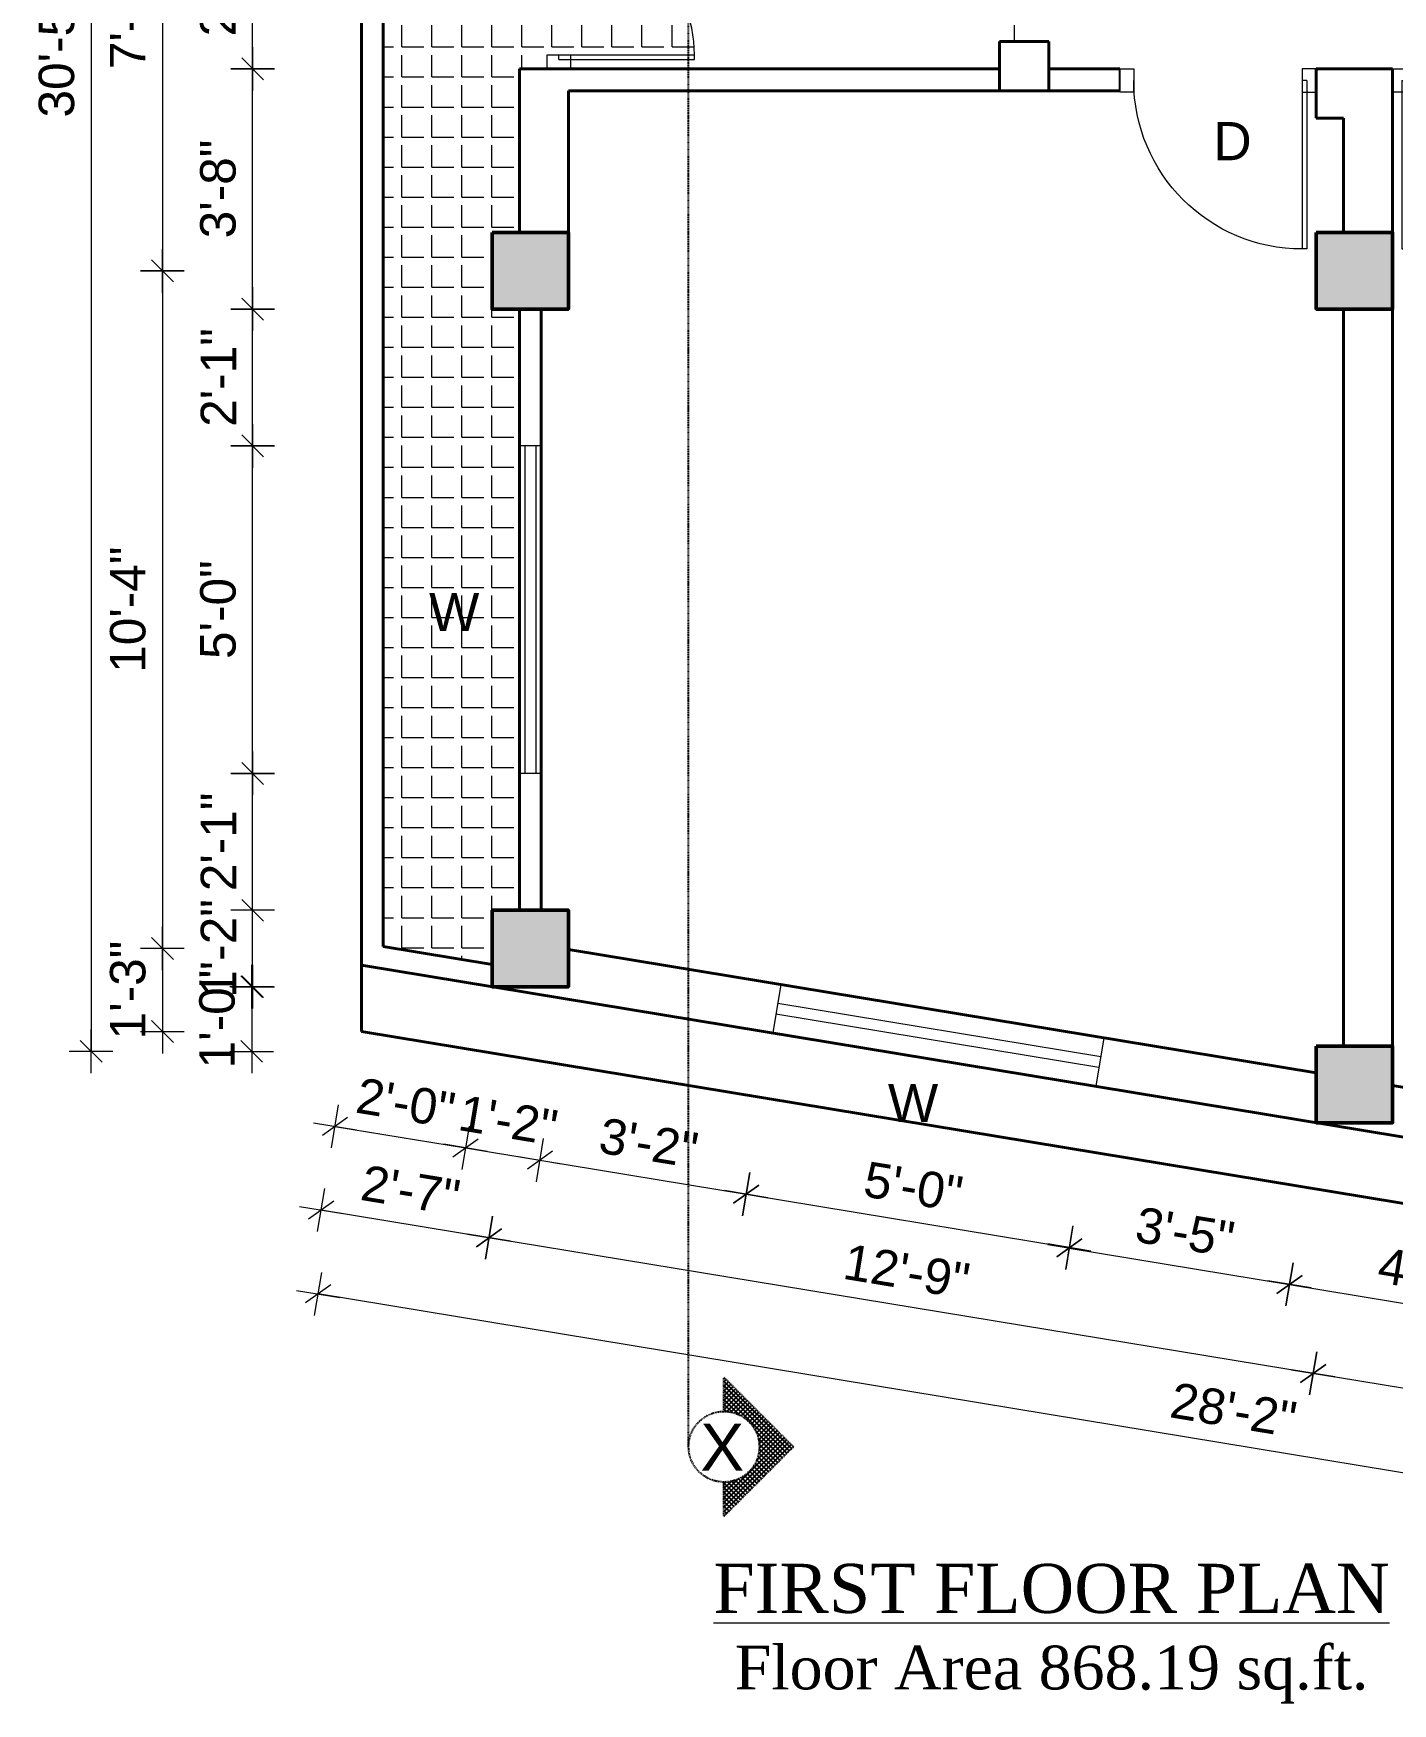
# Model space of a CAD drawing. Header units: inches. Extents: x -14619 to 1971361, y -855114 to -978.
# Drawn here: x 22194.3 to 22443.3, y -5063.3 to -4757.3 of the extents above; entities that cross this region are included whole.
import ezdxf

# ---------------------------------------------------------------- set-up
doc = ezdxf.new("R2010")
doc.units = ezdxf.units.IN
doc.header["$LTSCALE"] = 0.5
doc.header["$MEASUREMENT"] = 0
doc.header["$PDMODE"] = 66
doc.linetypes.add('CENTERX2', pattern=[4, 2.5, -0.5, 0.5, -0.5])
doc.layers.add('A-Sect-Iden', color=111, linetype='CENTERX2')
for name, color, linetype, lineweight in [('COLUMN', 8, 'Continuous', 50), ('DIM', 180, 'Continuous', 5), ('ELEVATION', 85, 'Continuous', 9), ('HACTH', 8, 'Continuous', 5), ('TEXT', 220, 'Continuous', 9), ('Toilet', 7, 'Continuous', 25), ('wall', 20, 'Continuous', 40), ('Win frame', 132, 'Continuous', 15), ('window', 6, 'Continuous', 13)]:
    doc.layers.add(name, color=color, linetype=linetype, lineweight=lineweight)
doc.styles.add('arial', font='arial.ttf')
doc.styles.add('HEADING', font='swissel.ttf')
doc.dimstyles.new('1 96', dxfattribs={"dimtxt": 6.5, "dimasz": 4, "dimexe": 0, "dimexo": 0, "dimgap": 3, "dimtad": 1, "dimdec": 0, "dimzin": 11, "dimdsep": 46, "dimlunit": 3, "dimtxsty": 'arial', "dimblk": 'oblique', "dimcen": 4, "dimse1": 1, "dimse2": 1, "dimclrd": 256, "dimclre": 256, "dimclrt": 256, "dimadec": 0, "dimazin": 0, "dimtfac": 1, "dimtdec": 0, "dimtix": 1, "dimtmove": 0, "dimatfit": 3, "dimldrblk": 'Arrow2', "dimfxl": 1, "dimtolj": 1, "dimtzin": 0, "dimlwd": -1, "dimlwe": 9, "dimarcsym": 0})

# ---------------------------------------------------------------- blocks, each defined once
blk = doc.blocks.new('door')
at = {"layer": 'window', "ltscale": 0.002}
for p, q in [((-100562.66, -53980.34), (-100562.65, -53949.5)), ((-100561.8, -53949.5), (-100562.65, -53949.5)), ((-100561.81, -53980.35), (-100561.8, -53949.5)), ((-100561.81, -53980.35), (-100562.66, -53980.35))]:
    blk.add_line(p, q, dxfattribs=at)
for points in [[(-100596.09, -53982.49), (-100593.52, -53982.49), (-100593.52, -53978.2), (-100596.09, -53978.2)], [(-100560.09, -53982.49), (-100562.66, -53982.49), (-100562.66, -53978.2), (-100560.09, -53978.2)]]:
    blk.add_lwpolyline(points, close=True, dxfattribs=at)
blk.add_arc((-100562.66, -53980.36), 30.86, 89.9793, 179.9793, dxfattribs=at)
blk = doc.blocks.new('oblique')
at = {"lineweight": 9}
for p, q in [((0, 1), (0, -1)), ((1, 0), (-1, 0)), ((-0.5, -0.5), (0.5, 0.5))]:
    blk.add_line(p, q, dxfattribs=at)
blk = doc.blocks.new('*D1132')
at = {"layer": 'Defpoints', "color": 0, "transparency": 16777216}
for p in [(22254.42, -4927.98), (22278.35, -4931.93), (22273.48, -4961.45)]:
    blk.add_point(p, dxfattribs=at)
at = {"layer": 'DIM', "transparency": 16777216}
blk.add_line((22249.55, -4957.51), (22273.48, -4961.45), dxfattribs=at)
at = {"layer": 'DIM', "transparency": 16777216, "xscale": 4, "yscale": 4, "zscale": 4}
for p, rotation in [((22249.55, -4957.51), 170.6334039608231), ((22273.48, -4961.45), 350.6334039608232)]:
    blk.add_blockref('oblique', p, dxfattribs=dict(at, rotation=rotation))
at = {"layer": 'DIM', "transparency": 16777216, "insert": (22262.54, -4953.25), "char_height": 6.5, "attachment_point": 5, "rotation": 350.6334, "style": 'arial'}
blk.add_mtext('\\A1;2\'-0"', dxfattribs=at)
blk = doc.blocks.new('_Oblique')
at = {"color": 0, "linetype": 'ByBlock', "lineweight": -2}
blk.add_line((-0.5, -0.5), (0.5, 0.5), dxfattribs=at)
blk = doc.blocks.new('Arrow2')
for p, q in [((-4.103, 0.747), (-3.084, 0)), ((0, 0), (-4.103, 0.747)), ((-3.084, 0), (-4.103, -0.747)), ((-4.103, -0.747), (0, 0))]:
    blk.add_line(p, q)
blk.add_solid([(-4.103, 0.747), (0, 0), (-3.084, 0), (-4.103, -0.747)])
blk = doc.blocks.new('*D1133')
at = {"layer": 'Defpoints', "color": 0, "transparency": 16777216}
for p in [(22329.78, -4940.41), (22388.98, -4950.18), (22384.11, -4979.7)]:
    blk.add_point(p, dxfattribs=at)
at = {"layer": 'DIM', "transparency": 16777216}
blk.add_line((22324.91, -4969.94), (22384.11, -4979.7), dxfattribs=at)
at = {"layer": 'DIM', "transparency": 16777216, "xscale": 4, "yscale": 4, "zscale": 4}
for p, rotation in [((22324.91, -4969.94), 170.6334039608077), ((22384.11, -4979.7), 350.6334039608077)]:
    blk.add_blockref('oblique', p, dxfattribs=dict(at, rotation=rotation))
at = {"layer": 'DIM', "transparency": 16777216, "insert": (22355.54, -4968.59), "char_height": 6.5, "attachment_point": 5, "rotation": 350.6334, "style": 'arial'}
blk.add_mtext('\\A1;5\'-0"', dxfattribs=at)
blk = doc.blocks.new('*D1135')
at = {"layer": 'Defpoints', "color": 0, "transparency": 16777216}
for p in [(22436.35, -4956.84), (22581.6, -4980.74), (22428.79, -5002.76)]:
    blk.add_point(p, dxfattribs=at)
at = {"layer": 'DIM', "transparency": 16777216}
blk.add_line((22574.04, -5026.67), (22428.79, -5002.76), dxfattribs=at)
at = {"layer": 'DIM', "transparency": 16777216, "xscale": 4, "yscale": 4, "zscale": 4}
for p, rotation in [((22428.79, -5002.76), 170.6544011370747), ((22574.04, -5026.67), 350.6544011370747)]:
    blk.add_blockref('oblique', p, dxfattribs=dict(at, rotation=rotation))
at = {"layer": 'DIM', "transparency": 16777216, "insert": (22502.44, -5008.48), "char_height": 6.5, "attachment_point": 5, "rotation": 350.6544, "style": 'arial'}
blk.add_mtext('\\A1;12\'-3"', dxfattribs=at)
blk = doc.blocks.new('*D1136')
at = {"layer": 'Defpoints', "color": 0, "transparency": 16777216}
for p in [(22285.35, -4931.93), (22436.35, -4956.84), (22277.78, -4977.91)]:
    blk.add_point(p, dxfattribs=at)
at = {"layer": 'DIM', "transparency": 16777216}
blk.add_line((22428.79, -5002.76), (22277.78, -4977.91), dxfattribs=at)
at = {"layer": 'DIM', "transparency": 16777216, "xscale": 4, "yscale": 4, "zscale": 4}
for p, rotation in [((22277.78, -4977.91), 170.6544011371243), ((22428.79, -5002.76), 350.6544011371244)]:
    blk.add_blockref('oblique', p, dxfattribs=dict(at, rotation=rotation))
at = {"layer": 'DIM', "transparency": 16777216, "insert": (22354.31, -4984.1), "char_height": 6.5, "attachment_point": 5, "rotation": 350.6544, "style": 'arial'}
blk.add_mtext('\\A1;12\'-9"', dxfattribs=at)
blk = doc.blocks.new('*D1137')
at = {"layer": 'Defpoints', "color": 0, "transparency": 16777216}
for p in [(22254.42, -4927.98), (22285.35, -4931.93), (22247.03, -4972.85)]:
    blk.add_point(p, dxfattribs=at)
at = {"layer": 'DIM', "transparency": 16777216}
blk.add_line((22277.78, -4977.91), (22247.03, -4972.85), dxfattribs=at)
at = {"layer": 'DIM', "transparency": 16777216, "xscale": 4, "yscale": 4, "zscale": 4}
for p, rotation in [((22247.03, -4972.85), 170.6544011371243), ((22277.78, -4977.91), 350.6544011371244)]:
    blk.add_blockref('oblique', p, dxfattribs=dict(at, rotation=rotation))
at = {"layer": 'DIM', "transparency": 16777216, "insert": (22263.43, -4969.2), "char_height": 6.5, "attachment_point": 5, "rotation": 350.6544, "style": 'arial'}
blk.add_mtext('\\A1;2\'-7"', dxfattribs=at)
blk = doc.blocks.new('*D1138')
at = {"layer": 'Defpoints', "color": 0, "transparency": 16777216}
for p in [(22254.42, -4940.14), (22246.49, -4988.22), (22587.79, -4995.13)]:
    blk.add_point(p, dxfattribs=at)
at = {"layer": 'DIM', "transparency": 16777216}
blk.add_line((22579.85, -5043.21), (22246.49, -4988.22), dxfattribs=at)
at = {"layer": 'DIM', "transparency": 16777216, "xscale": 4, "yscale": 4, "zscale": 4}
for p, rotation in [((22246.49, -4988.22), 170.6334039608232), ((22579.85, -5043.21), 350.6334039608232)]:
    blk.add_blockref('oblique', p, dxfattribs=dict(at, rotation=rotation))
at = {"layer": 'DIM', "transparency": 16777216, "insert": (22414.2, -5009.48), "char_height": 6.5, "attachment_point": 5, "rotation": 350.6334, "style": 'arial'}
blk.add_mtext('\\A1;28\'-2"', dxfattribs=at)
blk = doc.blocks.new('*D1085')
at = {"layer": 'Defpoints', "color": 0, "transparency": 16777216}
for p in [(22234.47, -4917.93), (22278.35, -4917.93), (22278.35, -4931.93)]:
    blk.add_point(p, dxfattribs=at)
at = {"layer": 'DIM', "transparency": 16777216}
for p, q in [((22234.47, -4917.93), (22234.47, -4913.93)), ((22234.47, -4931.93), (22234.47, -4917.93)), ((22234.47, -4931.93), (22234.47, -4935.93))]:
    blk.add_line(p, q, dxfattribs=at)
at = {"layer": 'DIM', "transparency": 16777216, "xscale": 4, "yscale": 4, "zscale": 4}
for p, rotation in [((22234.47, -4917.93), 270), ((22234.47, -4931.93), 90)]:
    blk.add_blockref('oblique', p, dxfattribs=dict(at, rotation=rotation))
at = {"layer": 'DIM', "transparency": 16777216, "insert": (22228.21, -4924.93), "char_height": 6.5, "attachment_point": 5, "rotation": 90, "style": 'arial'}
blk.add_mtext('\\A1;1\'-2"', dxfattribs=at)
blk = doc.blocks.new('*D1086')
at = {"layer": 'Defpoints', "color": 0, "transparency": 16777216}
for p in [(22234.47, -4892.86), (22283.35, -4892.86), (22278.35, -4917.93)]:
    blk.add_point(p, dxfattribs=at)
at = {"layer": 'DIM', "transparency": 16777216}
blk.add_line((22234.47, -4917.93), (22234.47, -4892.86), dxfattribs=at)
at = {"layer": 'DIM', "transparency": 16777216, "xscale": 4, "yscale": 4, "zscale": 4}
for p, rotation in [((22234.47, -4892.86), 90), ((22234.47, -4917.93), 270)]:
    blk.add_blockref('oblique', p, dxfattribs=dict(at, rotation=rotation))
at = {"layer": 'DIM', "transparency": 16777216, "insert": (22228.21, -4905.4), "char_height": 6.5, "attachment_point": 5, "rotation": 90, "style": 'arial'}
blk.add_mtext('\\A1;2\'-1"', dxfattribs=at)
blk = doc.blocks.new('*D1087')
at = {"layer": 'Defpoints', "color": 0, "transparency": 16777216}
for p in [(22234.47, -4832.86), (22284.42, -4832.86), (22283.35, -4892.86)]:
    blk.add_point(p, dxfattribs=at)
at = {"layer": 'DIM', "transparency": 16777216}
blk.add_line((22234.47, -4892.86), (22234.47, -4832.86), dxfattribs=at)
at = {"layer": 'DIM', "transparency": 16777216, "xscale": 4, "yscale": 4, "zscale": 4}
for p, rotation in [((22234.47, -4832.86), 90), ((22234.47, -4892.86), 270)]:
    blk.add_blockref('oblique', p, dxfattribs=dict(at, rotation=rotation))
at = {"layer": 'DIM', "transparency": 16777216, "insert": (22228.15, -4862.86), "char_height": 6.5, "attachment_point": 5, "rotation": 90, "style": 'arial'}
blk.add_mtext('\\A1;5\'-0"', dxfattribs=at)
blk = doc.blocks.new('*D1088')
at = {"layer": 'Defpoints', "color": 0, "transparency": 16777216}
for p in [(22234.47, -4807.8), (22283.35, -4807.8), (22284.42, -4832.86)]:
    blk.add_point(p, dxfattribs=at)
at = {"layer": 'DIM', "transparency": 16777216}
blk.add_line((22234.47, -4832.86), (22234.47, -4807.8), dxfattribs=at)
at = {"layer": 'DIM', "transparency": 16777216, "xscale": 4, "yscale": 4, "zscale": 4}
for p, rotation in [((22234.47, -4807.8), 90), ((22234.47, -4832.86), 270)]:
    blk.add_blockref('oblique', p, dxfattribs=dict(at, rotation=rotation))
at = {"layer": 'DIM', "transparency": 16777216, "insert": (22228.21, -4820.33), "char_height": 6.5, "attachment_point": 5, "rotation": 90, "style": 'arial'}
blk.add_mtext('\\A1;2\'-1"', dxfattribs=at)
blk = doc.blocks.new('*D1089')
at = {"layer": 'Defpoints', "color": 0, "transparency": 16777216}
for p in [(22234.47, -4763.8), (22283.35, -4763.8), (22283.35, -4807.8)]:
    blk.add_point(p, dxfattribs=at)
at = {"layer": 'DIM', "transparency": 16777216}
blk.add_line((22234.47, -4807.8), (22234.47, -4763.8), dxfattribs=at)
at = {"layer": 'DIM', "transparency": 16777216, "xscale": 4, "yscale": 4, "zscale": 4}
for p, rotation in [((22234.47, -4763.8), 90), ((22234.47, -4807.8), 270)]:
    blk.add_blockref('oblique', p, dxfattribs=dict(at, rotation=rotation))
at = {"layer": 'DIM', "transparency": 16777216, "insert": (22228.15, -4785.8), "char_height": 6.5, "attachment_point": 5, "rotation": 90, "style": 'arial'}
blk.add_mtext('\\A1;3\'-8"', dxfattribs=at)
blk = doc.blocks.new('*D1090')
at = {"layer": 'Defpoints', "color": 0, "transparency": 16777216}
for p in [(22234.47, -4733.8), (22288.42, -4733.8), (22283.35, -4763.8)]:
    blk.add_point(p, dxfattribs=at)
at = {"layer": 'DIM', "transparency": 16777216}
blk.add_line((22234.47, -4763.8), (22234.47, -4733.8), dxfattribs=at)
at = {"layer": 'DIM', "transparency": 16777216, "xscale": 4, "yscale": 4, "zscale": 4}
for p, rotation in [((22234.47, -4733.8), 90), ((22234.47, -4763.8), 270)]:
    blk.add_blockref('oblique', p, dxfattribs=dict(at, rotation=rotation))
at = {"layer": 'DIM', "transparency": 16777216, "insert": (22228.15, -4748.8), "char_height": 6.5, "attachment_point": 5, "rotation": 90, "style": 'arial'}
blk.add_mtext('\\A1;2\'-6"', dxfattribs=at)
blk = doc.blocks.new('*D1098')
at = {"layer": 'Defpoints', "color": 0, "transparency": 16777216}
for p in [(22278.42, -4708.8), (22217.95, -4800.8), (22278.35, -4800.8)]:
    blk.add_point(p, dxfattribs=at)
at = {"layer": 'DIM', "transparency": 16777216}
blk.add_line((22217.95, -4708.8), (22217.95, -4800.8), dxfattribs=at)
at = {"layer": 'DIM', "transparency": 16777216, "xscale": 4, "yscale": 4, "zscale": 4}
for p, rotation in [((22217.95, -4708.8), 90), ((22217.95, -4800.8), 270)]:
    blk.add_blockref('oblique', p, dxfattribs=dict(at, rotation=rotation))
at = {"layer": 'DIM', "transparency": 16777216, "insert": (22211.63, -4754.8), "char_height": 6.5, "attachment_point": 5, "rotation": 90, "style": 'arial'}
blk.add_mtext('\\A1;7\'-8"', dxfattribs=at)
blk = doc.blocks.new('*D1099')
at = {"layer": 'Defpoints', "color": 0, "transparency": 16777216}
for p in [(22278.35, -4800.8), (22217.95, -4924.93), (22278.35, -4924.93)]:
    blk.add_point(p, dxfattribs=at)
at = {"layer": 'DIM', "transparency": 16777216}
blk.add_line((22217.95, -4800.8), (22217.95, -4924.93), dxfattribs=at)
at = {"layer": 'DIM', "transparency": 16777216, "xscale": 4, "yscale": 4, "zscale": 4}
for p, rotation in [((22217.95, -4800.8), 90), ((22217.95, -4924.93), 270)]:
    blk.add_blockref('oblique', p, dxfattribs=dict(at, rotation=rotation))
at = {"layer": 'DIM', "transparency": 16777216, "insert": (22211.63, -4862.86), "char_height": 6.5, "attachment_point": 5, "rotation": 90, "style": 'arial'}
blk.add_mtext('\\A1;10\'-4"', dxfattribs=at)
blk = doc.blocks.new('*D1100')
at = {"layer": 'Defpoints', "color": 0, "transparency": 16777216}
for p in [(22278.35, -4924.93), (22217.95, -4940.14), (22254.42, -4940.14)]:
    blk.add_point(p, dxfattribs=at)
at = {"layer": 'DIM', "transparency": 16777216}
for p, q in [((22217.95, -4924.93), (22217.95, -4920.93)), ((22217.95, -4924.93), (22217.95, -4940.14)), ((22217.95, -4940.14), (22217.95, -4944.14))]:
    blk.add_line(p, q, dxfattribs=at)
at = {"layer": 'DIM', "transparency": 16777216, "xscale": 4, "yscale": 4, "zscale": 4}
for p, rotation in [((22217.95, -4924.93), 270), ((22217.95, -4940.14), 90)]:
    blk.add_blockref('oblique', p, dxfattribs=dict(at, rotation=rotation))
at = {"layer": 'DIM', "transparency": 16777216, "insert": (22211.63, -4932.54), "char_height": 6.5, "attachment_point": 5, "rotation": 90, "style": 'arial'}
blk.add_mtext('\\A1;1\'-3"', dxfattribs=at)
blk = doc.blocks.new('*D1101')
at = {"layer": 'Defpoints', "color": 0, "transparency": 16777216}
for p in [(22278.42, -4578.51), (22204.89, -4943.77), (22276.4, -4943.77)]:
    blk.add_point(p, dxfattribs=at)
at = {"layer": 'DIM', "transparency": 16777216}
blk.add_line((22204.89, -4578.51), (22204.89, -4943.77), dxfattribs=at)
at = {"layer": 'DIM', "transparency": 16777216, "xscale": 4, "yscale": 4, "zscale": 4}
for p, rotation in [((22204.89, -4578.51), 90), ((22204.89, -4943.77), 270)]:
    blk.add_blockref('oblique', p, dxfattribs=dict(at, rotation=rotation))
at = {"layer": 'DIM', "transparency": 16777216, "insert": (22198.57, -4761.14), "char_height": 6.5, "attachment_point": 5, "rotation": 90, "style": 'arial'}
blk.add_mtext('\\A1;30\'-5"', dxfattribs=at)
blk = doc.blocks.new('*D1102')
at = {"layer": 'Defpoints', "color": 0, "transparency": 16777216}
for p in [(22278.35, -4931.93), (22234.3, -4943.77), (22276.4, -4943.77)]:
    blk.add_point(p, dxfattribs=at)
at = {"layer": 'DIM', "transparency": 16777216}
for p, q in [((22234.3, -4931.93), (22234.3, -4927.93)), ((22234.3, -4931.93), (22234.3, -4943.77)), ((22234.3, -4943.77), (22234.3, -4947.77))]:
    blk.add_line(p, q, dxfattribs=at)
at = {"layer": 'DIM', "transparency": 16777216, "xscale": 4, "yscale": 4, "zscale": 4}
for p, rotation in [((22234.3, -4931.93), 270), ((22234.3, -4943.77), 90)]:
    blk.add_blockref('oblique', p, dxfattribs=dict(at, rotation=rotation))
at = {"layer": 'DIM', "transparency": 16777216, "insert": (22227.98, -4937.85), "char_height": 6.5, "attachment_point": 5, "rotation": 90, "style": 'arial'}
blk.add_mtext('\\A1;1\'-0"', dxfattribs=at)
blk = doc.blocks.new('*D1158')
at = {"layer": 'Defpoints', "color": 0, "transparency": 16777216}
for p in [(22278.35, -4931.93), (22291.98, -4934.18), (22287.11, -4963.7)]:
    blk.add_point(p, dxfattribs=at)
at = {"layer": 'DIM', "transparency": 16777216}
for p, q in [((22273.48, -4961.45), (22269.53, -4960.8)), ((22273.48, -4961.45), (22287.11, -4963.7)), ((22287.11, -4963.7), (22291.05, -4964.35))]:
    blk.add_line(p, q, dxfattribs=at)
at = {"layer": 'DIM', "transparency": 16777216, "xscale": 4, "yscale": 4, "zscale": 4}
for p, rotation in [((22273.48, -4961.45), 350.6334039608077), ((22287.11, -4963.7), 170.6334039608077)]:
    blk.add_blockref('oblique', p, dxfattribs=dict(at, rotation=rotation))
at = {"layer": 'DIM', "transparency": 16777216, "insert": (22281.31, -4956.4), "char_height": 6.5, "attachment_point": 5, "rotation": 350.6334, "style": 'arial'}
blk.add_mtext('\\A1;1\'-2"', dxfattribs=at)
blk = doc.blocks.new('*D1159')
at = {"layer": 'Defpoints', "color": 0, "transparency": 16777216}
for p in [(22291.98, -4934.18), (22329.78, -4940.41), (22324.91, -4969.94)]:
    blk.add_point(p, dxfattribs=at)
at = {"layer": 'DIM', "transparency": 16777216}
blk.add_line((22287.11, -4963.7), (22324.91, -4969.94), dxfattribs=at)
at = {"layer": 'DIM', "transparency": 16777216, "xscale": 4, "yscale": 4, "zscale": 4}
for p, rotation in [((22287.11, -4963.7), 170.6334039608077), ((22324.91, -4969.94), 350.6334039608077)]:
    blk.add_blockref('oblique', p, dxfattribs=dict(at, rotation=rotation))
at = {"layer": 'DIM', "transparency": 16777216, "insert": (22307.04, -4960.58), "char_height": 6.5, "attachment_point": 5, "rotation": 350.6334, "style": 'arial'}
blk.add_mtext('\\A1;3\'-2"', dxfattribs=at)
blk = doc.blocks.new('*D1160')
at = {"layer": 'Defpoints', "color": 0, "transparency": 16777216}
for p in [(22388.98, -4950.18), (22429.35, -4956.84), (22424.46, -4986.46)]:
    blk.add_point(p, dxfattribs=at)
at = {"layer": 'DIM', "transparency": 16777216}
blk.add_line((22384.1, -4979.8), (22424.46, -4986.46), dxfattribs=at)
at = {"layer": 'DIM', "transparency": 16777216, "xscale": 4, "yscale": 4, "zscale": 4}
for p, rotation in [((22384.1, -4979.8), 170.6334039608249), ((22424.46, -4986.46), 350.6334039608249)]:
    blk.add_blockref('oblique', p, dxfattribs=dict(at, rotation=rotation))
at = {"layer": 'DIM', "transparency": 16777216, "insert": (22405.31, -4976.89), "char_height": 6.5, "attachment_point": 5, "rotation": 350.6334, "style": 'arial'}
blk.add_mtext('\\A1;3\'-5"', dxfattribs=at)
blk = doc.blocks.new('*D1161')
at = {"layer": 'Defpoints', "color": 0, "transparency": 16777216}
for p in [(22429.35, -4956.84), (22477.91, -4964.85), (22473.02, -4994.47)]:
    blk.add_point(p, dxfattribs=at)
at = {"layer": 'DIM', "transparency": 16777216}
blk.add_line((22424.46, -4986.46), (22473.02, -4994.47), dxfattribs=at)
at = {"layer": 'DIM', "transparency": 16777216, "xscale": 4, "yscale": 4, "zscale": 4}
for p, rotation in [((22424.46, -4986.46), 170.6334039608077), ((22473.02, -4994.47), 350.6334039608077)]:
    blk.add_blockref('oblique', p, dxfattribs=dict(at, rotation=rotation))
at = {"layer": 'DIM', "transparency": 16777216, "insert": (22449.76, -4984.28), "char_height": 6.5, "attachment_point": 5, "rotation": 350.6334, "style": 'arial'}
blk.add_mtext('\\A1;4\'-1"', dxfattribs=at)

msp = doc.modelspace()

# ---------------------------------------------------------------- hatches: boundary and pattern name
at = {"layer": 'A-Sect-Iden', "ltscale": 0.5}
h = msp.add_hatch(dxfattribs=at)
h.set_pattern_fill('ANSI37', color=2, scale=4.8, angle=359.9886, style=0)
h.set_pattern_definition([(225.0114023, (48239.3117, 923.21097), (0.424348492, -0.424179628), []), (315.0114023, (48239.3117, 923.21097), (0.424179628, 0.424348492), [])])
h.paths.add_polyline_path([(22320.84, -5009.72), (22320.84, -5003.49), (22333.55, -5016.21), (22320.84, -5028.92), (22320.84, -5022.68, 1)])
at = {"layer": 'HACTH'}
h = msp.add_hatch(color=256, dxfattribs=at)
h.dxf.hatch_style = 1
h.paths.add_polyline_path([(22292.35, -4917.93), (22278.35, -4917.93), (22278.35, -4931.93), (22292.35, -4931.93)])
h.paths.add_polyline_path([(22443.35, -4942.84), (22429.35, -4942.84), (22429.35, -4956.84), (22443.35, -4956.84)])
h.paths.add_polyline_path([(22588.6, -4966.74), (22574.6, -4966.74), (22574.6, -4980.74), (22588.6, -4980.74)])
h.paths.add_polyline_path([(22598.34, -4793.76), (22584.34, -4793.76), (22584.34, -4807.76), (22598.34, -4807.76)])
h.paths.add_polyline_path([(22443.35, -4793.8), (22429.35, -4793.8), (22429.35, -4807.8), (22443.35, -4807.8)])
h.paths.add_polyline_path([(22283.35, -4793.8), (22278.35, -4793.8), (22278.35, -4807.8), (22283.35, -4807.8)])
h.paths.add_polyline_path([(22292.35, -4793.8), (22283.35, -4793.8), (22283.35, -4807.8), (22292.35, -4807.8)])
h.paths.add_polyline_path([(22292.42, -4701.8), (22278.42, -4701.8), (22278.42, -4715.8), (22292.42, -4715.8)])
h.paths.add_polyline_path([(22443.35, -4701.8), (22429.35, -4701.8), (22429.35, -4715.8), (22443.35, -4715.8)])
h.paths.add_polyline_path([(22603.53, -4701.8), (22589.53, -4701.8), (22589.53, -4715.8), (22603.53, -4715.8)])
h.paths.add_polyline_path([(22611.41, -4561.93), (22597.41, -4561.93), (22597.41, -4575.93), (22611.33, -4575.93), (22611.41, -4574.57)])
h.paths.add_polyline_path([(22443.35, -4570.67), (22429.35, -4570.67), (22429.35, -4584.67), (22443.35, -4584.67)])
h.paths.add_polyline_path([(22292.42, -4578.51), (22278.42, -4578.51), (22278.42, -4592.51), (22292.42, -4592.51)])
h = msp.add_hatch(dxfattribs=at)
h.set_pattern_fill('ANGLE', color=256, scale=20)
h.set_pattern_definition([(0, (-97368.686, -7394.288), (0, 5.5), [4, -1.5]), (90, (-97368.686, -7394.288), (-5.5, 3e-16), [4, -1.5])])
h.paths.add_polyline_path([(22278.35, -4793.8), (22283.35, -4793.8), (22283.35, -4763.8), (22288.42, -4763.8), (22288.42, -4761.23), (22292.7, -4761.23), (22315.41, -4761.24, 0.415112), (22290.56, -4736.37), (22288.42, -4736.37), (22288.42, -4733.8), (22288.42, -4733.8), (22288.42, -4715.8), (22278.42, -4715.8), (22278.42, -4705.8), (22258.42, -4705.8), (22258.42, -4924.59), (22278.35, -4927.88), (22278.35, -4917.93), (22283.35, -4917.93), (22283.35, -4807.8), (22278.35, -4807.8)])

# ---------------------------------------------------------------- linework, layer by layer
msp.add_line((22393.35, -4767.8), (22393.35, -4763.8))
at = {"layer": 'A-Sect-Iden', "ltscale": 0.1}
msp.add_line((22314.36, -5016.2), (22314.36, -4512.73), dxfattribs=at)
msp.add_lwpolyline([(22320.84, -5009.72), (22320.84, -5003.49), (22333.55, -5016.21), (22320.84, -5028.92), (22320.84, -5022.68)], dxfattribs=at)
msp.add_circle((22320.84, -5016.2), 6.48, dxfattribs=at)
at = {"layer": 'COLUMN'}
msp.add_line((22292.42, -4793.8), (22278.35, -4793.8), dxfattribs=at)
for points in [[(22278.35, -4793.8), (22292.35, -4793.8), (22292.35, -4807.8), (22278.35, -4807.8)], [(22429.35, -4793.8), (22443.35, -4793.8), (22443.35, -4807.8), (22429.35, -4807.8)], [(22278.35, -4917.93), (22292.35, -4917.93), (22292.35, -4931.93), (22278.35, -4931.93)], [(22429.35, -4942.84), (22443.35, -4942.84), (22443.35, -4956.84), (22429.35, -4956.84)]]:
    msp.add_lwpolyline(points, close=True, dxfattribs=at)
at = {"layer": 'ELEVATION', "color": 146, "ltscale": 0.25, "true_color": 0x105689}
msp.add_line((22374.07, -4758.8), (22374.07, -4755.8), dxfattribs=at)
at = {"layer": 'Toilet'}
msp.add_line((22380.35, -4758.8), (22371.35, -4758.8), dxfattribs=at)
at = {"layer": 'wall'}
for p, q in [((22254.42, -4701.8), (22254.42, -4927.98)), ((22258.42, -4705.8), (22258.42, -4924.59)), ((22380.35, -4758.8), (22371.35, -4758.8)), ((22371.35, -4758.8), (22371.35, -4767.8)), ((22380.35, -4758.8), (22380.35, -4767.8)), ((22283.35, -4763.8), (22371.35, -4763.8)), ((22283.35, -4793.8), (22283.35, -4763.8)), ((22380.35, -4763.8), (22393.35, -4763.8)), ((22429.35, -4772.8), (22429.35, -4763.8)), ((22434.35, -4763.8), (22429.35, -4763.8)), ((22434.35, -4763.8), (22443.35, -4763.8)), ((22443.35, -4763.8), (22443.35, -4942.78)), ((22292.35, -4767.8), (22292.35, -4793.8)), ((22292.35, -4767.8), (22393.35, -4767.8)), ((22434.35, -4772.8), (22429.35, -4772.8)), ((22434.35, -4772.8), (22434.35, -4793.8)), ((22283.35, -4917.93), (22283.35, -4807.8)), ((22287.35, -4807.8), (22287.35, -4917.93)), ((22434.35, -4807.8), (22434.35, -4942.84)), ((22278.35, -4927.88), (22258.42, -4924.59)), ((22429.35, -4947.72), (22292.35, -4925.12)), ((22588.46, -4983.08), (22254.42, -4927.98)), ((22254.42, -4927.98), (22254.42, -4940.14)), ((22587.79, -4995.13), (22254.42, -4940.14)), ((22574.6, -4971.67), (22443.35, -4950.03))]:
    msp.add_line(p, q, dxfattribs=at)
at = {"layer": 'Win frame'}
for p, q in [((22287.35, -4832.86), (22283.35, -4832.86)), ((22284.42, -4892.86), (22284.42, -4832.86)), ((22286.42, -4892.86), (22286.42, -4832.86)), ((22287.35, -4892.86), (22283.35, -4892.86)), ((22331.25, -4931.53), (22329.78, -4940.41)), ((22389.88, -4944.75), (22330.68, -4934.99)), ((22389.55, -4946.73), (22330.35, -4936.96)), ((22390.45, -4941.3), (22388.98, -4950.18))]:
    msp.add_line(p, q, dxfattribs=at)
at = {"layer": 'window', "ltscale": 0.002}
for p, q in [((22290.56, -4761.23), (22315.41, -4761.24)), ((22290.56, -4762.08), (22290.56, -4761.23)), ((22290.56, -4762.08), (22315.41, -4762.1)), ((22315.41, -4762.1), (22315.41, -4761.24))]:
    msp.add_line(p, q, dxfattribs=at)
msp.add_lwpolyline([(22288.42, -4763.8), (22288.42, -4761.23), (22292.7, -4761.23), (22292.7, -4763.8)], close=True, dxfattribs=at)
msp.add_arc((22290.59, -4761.19), 24.82, 359.8865, 90.0622, dxfattribs=at)

# ---------------------------------------------------------------- block references
at = {"rotation": 180}
msp.add_blockref('door', (-78116.74, -58746.29), dxfattribs=at)
at = {"layer": 'Win frame', "xscale": -1, "rotation": 180}
msp.add_blockref('door', (122989.44, -58746.29), dxfattribs=at)

# ---------------------------------------------------------------- texts
at = {"layer": 'A-Sect-Iden', "ltscale": 0.5, "insert": (22320.52, -5016.28), "char_height": 8.64, "width": 27.6731, "attachment_point": 5, "style": 'HEADING'}
msp.add_mtext('{\\fArial|b0|i0|c0|p34;X}', dxfattribs=at)
at = {"layer": 'TEXT', "char_height": 7, "width": 65, "attachment_point": 5, "style": 'arial'}
for s, insert in [('D', (22414, -4777.03)), ('W', (22271.41, -4863.29)), ('W', (22355.48, -4953.24))]:
    msp.add_mtext(s, dxfattribs=dict(at, insert=insert))
at = {"layer": 'TEXT', "ltscale": 5, "insert": (22380.85, -5063.25), "char_height": 8, "width": 228.5039, "attachment_point": 8, "style": 'arial'}
msp.add_mtext('{\\fTimes New Roman|b0|i0|c0|p18;\\H1.125x;\\LFIRST FLOOR PLAN\\P\\H0.8889x;\\lFloor Area 868.19 sq.ft.}', dxfattribs=at)

# ---------------------------------------------------------------- dimensions: what is measured, and where the dimension line sits
at = {"layer": 'DIM'}
for base, p1, p2, picture, middle in [((22204.89, -4943.77), (22278.42, -4578.51), (22276.4, -4943.77), '*D1101', (22198.57, -4761.14)), ((22234.47, -4917.93), (22278.35, -4931.93), (22278.35, -4917.93), '*D1085', (22228.21, -4924.93)), ((22234.3, -4943.77), (22278.35, -4931.93), (22276.4, -4943.77), '*D1102', (22227.98, -4937.85))]:
    dim = msp.add_linear_dim(base=base, p1=p1, p2=p2, angle=90, dimstyle='1 96', dxfattribs=at)
    dim.commit()
    dim.dimension.update_dxf_attribs({"geometry": picture, "text_midpoint": middle})
for base, p1, p2, angle, picture, middle in [((22217.95, -4800.8), (22278.42, -4708.8), (22278.35, -4800.8), 90, '*D1098', (22211.63, -4754.8)), ((22234.47, -4733.8), (22283.35, -4763.8), (22288.42, -4733.8), 90, '*D1090', (22228.15, -4748.8)), ((22234.47, -4763.8), (22283.35, -4807.8), (22283.35, -4763.8), 90, '*D1089', (22228.15, -4785.8)), ((22217.95, -4924.93), (22278.35, -4800.8), (22278.35, -4924.93), 90, '*D1099', (22211.63, -4862.86)), ((22234.47, -4807.8), (22284.42, -4832.86), (22283.35, -4807.8), 90, '*D1088', (22228.21, -4820.33)), ((22234.47, -4832.86), (22283.35, -4892.86), (22284.42, -4832.86), 90, '*D1087', (22228.15, -4862.86)), ((22234.47, -4892.86), (22278.35, -4917.93), (22283.35, -4892.86), 90, '*D1086', (22228.21, -4905.4)), ((22217.95, -4940.14), (22278.35, -4924.93), (22254.42, -4940.14), 90, '*D1100', (22211.63, -4932.54)), ((22247.03, -4972.85), (22285.35, -4931.93), (22254.42, -4927.98), 350.6544, '*D1137', (22263.43, -4969.2)), ((22287.11, -4963.7), (22278.35, -4931.93), (22291.98, -4934.18), 170.6334, '*D1158', (22281.31, -4956.4)), ((22277.78, -4977.91), (22436.35, -4956.84), (22285.35, -4931.93), 350.6544, '*D1136', (22354.31, -4984.1)), ((22324.91, -4969.94), (22291.98, -4934.18), (22329.78, -4940.41), 170.6334, '*D1159', (22307.04, -4960.58)), ((22384.11, -4979.7), (22329.78, -4940.41), (22388.98, -4950.18), 170.6334, '*D1133', (22355.54, -4968.59)), ((22473.02, -4994.47), (22429.35, -4956.84), (22477.91, -4964.85), 170.6334, '*D1161', (22449.76, -4984.28))]:
    dim = msp.add_linear_dim(base=base, p1=p1, p2=p2, angle=angle, dimstyle='1 96', override={"dimtmove": 1}, dxfattribs=at)
    dim.commit()
    dim.dimension.update_dxf_attribs({"geometry": picture, "text_midpoint": middle})
for p1, p2, distance, picture, middle in [((22254.42, -4927.98), (22278.35, -4931.93), -29.92, '*D1132', (22262.54, -4953.25)), ((22587.79, -4995.13), (22254.42, -4940.14), 48.73, '*D1138', (22414.2, -5009.48)), ((22388.98, -4950.18), (22429.35, -4956.84), -30.02, '*D1160', (22405.31, -4976.89)), ((22581.6, -4980.74), (22436.35, -4956.84), 46.54, '*D1135', (22502.44, -5008.48))]:
    dim = msp.add_aligned_dim(p1=p1, p2=p2, distance=distance, dimstyle='1 96', dxfattribs=at)
    dim.commit()
    dim.dimension.update_dxf_attribs({"geometry": picture, "text_midpoint": middle})

doc.saveas('drawing.dxf')
